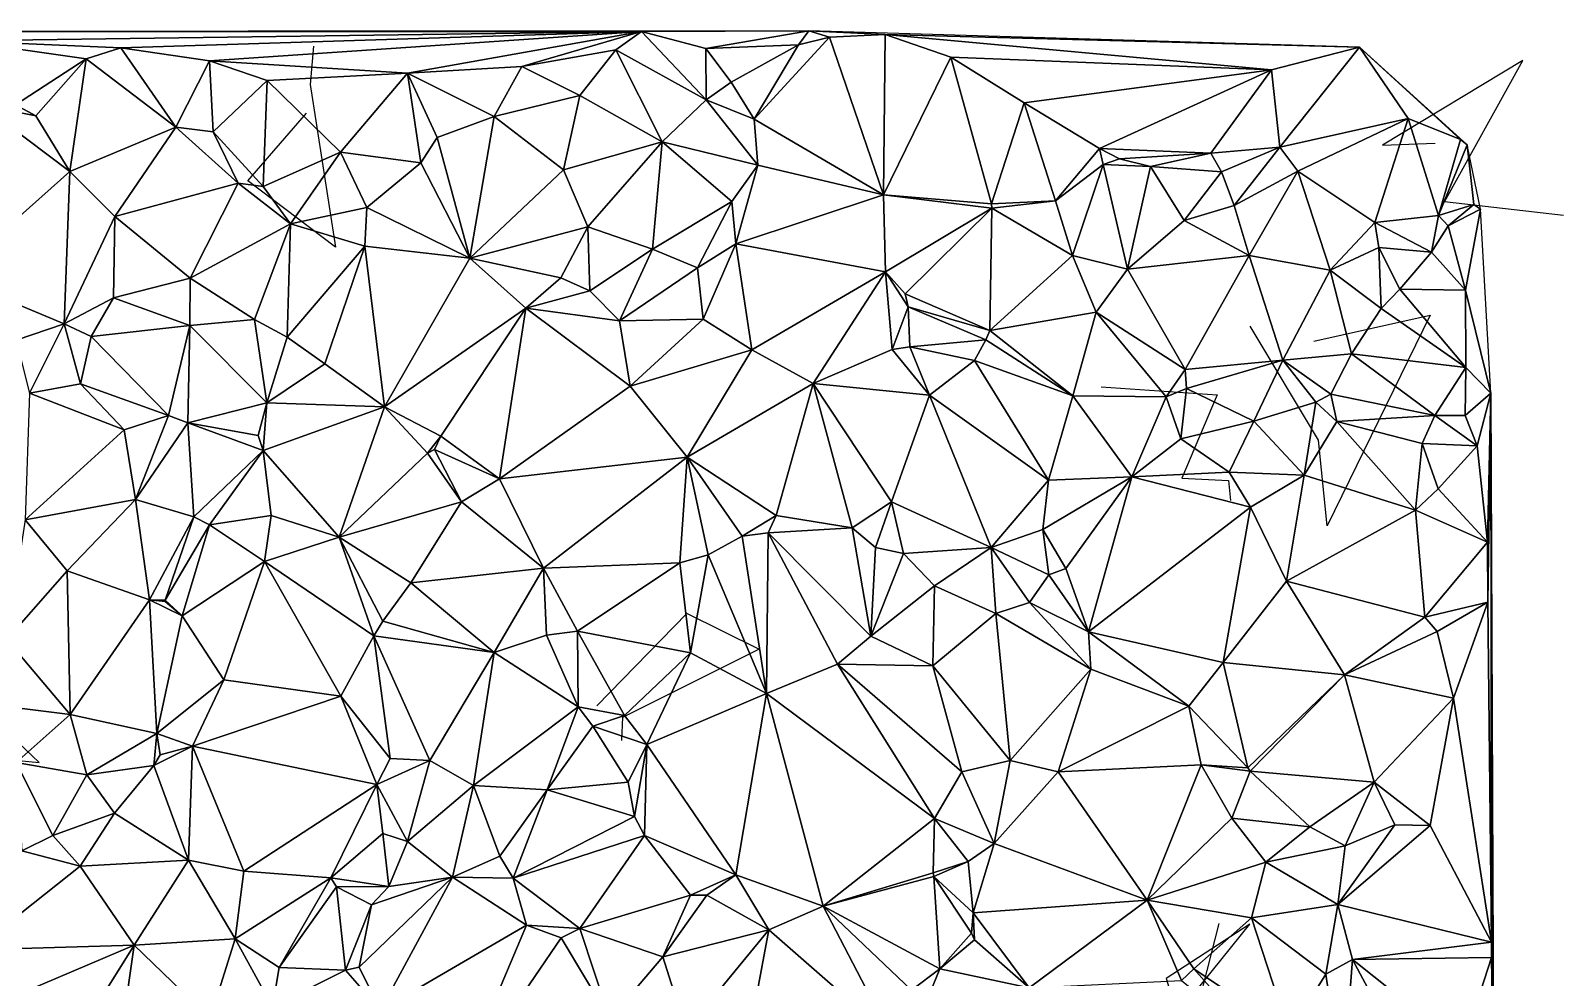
# Model space of a CAD drawing. Header units: metres. Extents: x -15.7 to 15.6, y -15 to 15.
# Drawn here: x 1.34 to 15.6, y 6.18 to 14.99 of the extents above; entities that cross this region are included whole.
import ezdxf

# ---------------------------------------------------------------- set-up
doc = ezdxf.new("R2010")
doc.units = ezdxf.units.M
doc.layers.add('CRACKS', color=1, linetype='Continuous')
doc.layers.add('STREET_MESH', color=7, linetype='Continuous')

msp = doc.modelspace()

# ---------------------------------------------------------------- linework, layer by layer
at = {"layer": 'CRACKS'}
for points in [[(3.967, 14.845, 0.1), (3.938, 14.486, 0.1), (4.174, 12.974, 0.1), (3.358, 13.592, 0.1), (3.903, 14.222, 0.1)], [(15.596, 13.268, 0.1), (14.491, 13.397, 0.1), (15.219, 14.712, 0.1), (13.912, 13.923, 0.1), (14.403, 13.942, 0.1)], [(13.274, 12.099, 0.1), (14.357, 12.342, 0.1), (13.399, 10.382, 0.1), (13.318, 11.179, 0.1), (12.682, 12.24, 0.1)], [(11.295, 11.674, 0.1), (12.374, 11.602, 0.1), (12.047, 10.826, 0.1), (12.481, 10.803, 0.1), (12.499, 10.617, 0.1)], [(6.838, 8.387, 0.1), (6.846, 8.602, 0.1), (8.112, 9.237, 0.1), (7.44, 9.567, 0.1), (6.605, 8.71, 0.1)], [(0.92, 7.777, 0.1), (0.484, 7.968, 0.1), (0.966, 8.226, 0.1), (1.417, 8.182, 0.1), (0.958, 8.617, 0.1)], [(11.535, 5.257, 0.1), (12.68, 6.678, 0.1), (11.9, 6.173, 0.1), (12.099, 5.53, 0.1), (12.394, 6.685, 0.1)]]:
    msp.add_polyline3d(points, dxfattribs=at)
at = {"layer": 'STREET_MESH'}
for points in [[(7.019, 14.979), (8.575, 14.988), (-7.08, 14.976)], [(0.676, 14.893), (7.019, 14.979), (-7.08, 14.976)], [(2.176, 14.828), (7.019, 14.979), (0.676, 14.893)], [(2.999, 14.707), (7.019, 14.979), (2.176, 14.828)], [(4.843, 14.594), (7.019, 14.979), (2.999, 14.707)], [(7.019, 14.979), (4.843, 14.594), (5.907, 14.656)], [(6.782, 14.811), (7.019, 14.979), (5.907, 14.656)], [(7.019, 14.979), (6.782, 14.811), (7.62, 14.344)], [(7.019, 14.979), (7.617, 14.821), (8.575, 14.988)], [(7.617, 14.821), (7.019, 14.979), (7.62, 14.344)], [(8.575, 14.988), (7.617, 14.821), (8.48, 14.856)], [(8.77, 14.927), (8.575, 14.988), (8.48, 14.856)], [(8.575, 14.988), (9.286, 14.953), (13.701, 14.835)], [(8.77, 14.927), (9.286, 14.953), (8.575, 14.988)], [(1.854, 14.725), (2.176, 14.828), (0.676, 14.893)], [(1.197, 14.297), (1.854, 14.725), (0.676, 14.893)], [(7.617, 14.821), (7.853, 14.508), (8.48, 14.856)], [(7.853, 14.508), (8.067, 14.165), (8.48, 14.856)], [(8.067, 14.165), (8.77, 14.927), (8.48, 14.856)], [(8.77, 14.927), (8.067, 14.165), (9.271, 13.462)], [(9.286, 14.953), (8.77, 14.927), (9.271, 13.462)], [(9.286, 14.953), (9.271, 13.462), (9.897, 14.742)], [(12.882, 14.623), (9.286, 14.953), (9.897, 14.742)], [(9.286, 14.953), (12.882, 14.623), (13.701, 14.835)], [(12.882, 14.623), (12.958, 13.903), (13.701, 14.835)], [(13.701, 14.835), (12.958, 13.903), (14.151, 14.171)], [(13.701, 14.835), (14.639, 13.977), (14.702, 13.927)], [(14.639, 13.977), (13.701, 14.835), (14.151, 14.171)], [(1.854, 14.725), (1.197, 14.297), (1.385, 14.197)], [(1.702, 13.678), (1.854, 14.725), (1.385, 14.197)], [(1.854, 14.725), (1.702, 13.678), (2.688, 14.092)], [(1.854, 14.725), (2.688, 14.092), (2.176, 14.828)], [(2.688, 14.092), (2.999, 14.707), (2.176, 14.828)], [(3.033, 14.047), (2.999, 14.707), (2.688, 14.092)], [(2.999, 14.707), (3.033, 14.047), (3.538, 14.524)], [(4.843, 14.594), (2.999, 14.707), (3.538, 14.524)], [(6.446, 14.386), (6.782, 14.811), (5.907, 14.656)], [(6.782, 14.811), (6.446, 14.386), (7.211, 13.955)], [(7.62, 14.344), (6.782, 14.811), (7.211, 13.955)], [(7.617, 14.821), (7.62, 14.344), (7.853, 14.508)], [(9.271, 13.462), (10.277, 13.379), (9.897, 14.742)], [(10.277, 13.379), (10.58, 14.318), (9.897, 14.742)], [(10.58, 14.318), (12.882, 14.623), (9.897, 14.742)], [(4.218, 13.859), (4.843, 14.594), (3.538, 14.524)], [(4.966, 13.759), (4.843, 14.594), (4.218, 13.859)], [(4.843, 14.594), (5.65, 14.189), (5.907, 14.656)], [(5.119, 13.994), (4.843, 14.594), (4.966, 13.759)], [(5.119, 13.994), (5.65, 14.189), (4.843, 14.594)], [(5.65, 14.189), (6.446, 14.386), (5.907, 14.656)], [(12.882, 14.623), (10.58, 14.318), (11.28, 13.892)], [(12.317, 13.848), (12.882, 14.623), (11.28, 13.892)], [(12.882, 14.623), (12.317, 13.848), (12.958, 13.903)], [(3.033, 14.047), (3.501, 13.538), (3.538, 14.524)], [(3.501, 13.538), (4.218, 13.859), (3.538, 14.524)], [(7.62, 14.344), (8.067, 14.165), (7.853, 14.508)], [(0.599, 12.699), (1.702, 13.678), (0.878, 14.295)], [(1.385, 14.197), (1.197, 14.297), (0.878, 14.295)], [(1.702, 13.678), (1.385, 14.197), (0.878, 14.295)], [(5.65, 14.189), (6.293, 13.695), (6.446, 14.386)], [(6.446, 14.386), (6.293, 13.695), (7.211, 13.955)], [(7.62, 14.344), (7.211, 13.955), (8.101, 13.736)], [(8.067, 14.165), (7.62, 14.344), (8.101, 13.736)], [(10.58, 14.318), (10.277, 13.379), (10.871, 13.405)], [(11.28, 13.892), (10.58, 14.318), (10.871, 13.405)], [(5.65, 14.189), (5.119, 13.994), (5.423, 12.871)], [(6.293, 13.695), (5.65, 14.189), (5.423, 12.871)], [(8.067, 14.165), (8.101, 13.736), (9.271, 13.462)], [(12.958, 13.903), (13.125, 13.682), (14.151, 14.171)], [(13.125, 13.682), (13.842, 13.203), (14.151, 14.171)], [(13.842, 13.203), (14.433, 13.27), (14.151, 14.171)], [(14.433, 13.27), (14.639, 13.977), (14.151, 14.171)], [(2.688, 14.092), (1.702, 13.678), (2.12, 13.261)], [(3.266, 13.569), (2.688, 14.092), (2.12, 13.261)], [(3.033, 14.047), (2.688, 14.092), (3.266, 13.569)], [(3.501, 13.538), (3.033, 14.047), (3.266, 13.569)], [(5.119, 13.994), (4.966, 13.759), (5.423, 12.871)], [(14.639, 13.977), (14.433, 13.27), (14.702, 13.927)], [(3.501, 13.538), (3.755, 13.191), (4.218, 13.859)], [(3.755, 13.191), (4.464, 13.344), (4.218, 13.859)], [(4.464, 13.344), (4.966, 13.759), (4.218, 13.859)], [(7.211, 13.955), (6.293, 13.695), (6.519, 13.165)], [(7.122, 12.956), (7.211, 13.955), (6.519, 13.165)], [(7.211, 13.955), (7.122, 12.956), (7.861, 13.4)], [(8.101, 13.736), (7.211, 13.955), (7.861, 13.4)], [(11.314, 13.742), (11.28, 13.892), (10.871, 13.405)], [(11.468, 13.796), (12.317, 13.848), (11.28, 13.892)], [(11.314, 13.742), (11.468, 13.796), (11.28, 13.892)], [(12.317, 13.848), (11.468, 13.796), (11.755, 13.726)], [(12.317, 13.848), (11.755, 13.726), (12.417, 13.676)], [(12.317, 13.848), (12.417, 13.676), (12.958, 13.903)], [(12.417, 13.676), (12.534, 13.363), (12.958, 13.903)], [(12.534, 13.363), (13.125, 13.682), (12.958, 13.903)], [(14.433, 13.27), (14.763, 13.372), (14.702, 13.927)], [(14.763, 13.372), (14.825, 13.329), (14.702, 13.927)], [(4.966, 13.759), (4.464, 13.344), (5.423, 12.871)], [(6.293, 13.695), (5.423, 12.871), (6.519, 13.165)], [(7.896, 13.006), (8.101, 13.736), (7.861, 13.4)], [(8.101, 13.736), (7.896, 13.006), (9.271, 13.462)], [(11.028, 12.897), (11.314, 13.742), (10.871, 13.405)], [(11.028, 12.897), (11.541, 12.77), (11.314, 13.742)], [(11.755, 13.726), (11.468, 13.796), (11.314, 13.742)], [(11.541, 12.77), (11.755, 13.726), (11.314, 13.742)], [(11.755, 13.726), (11.541, 12.77), (12.069, 13.223)], [(12.417, 13.676), (11.755, 13.726), (12.069, 13.223)], [(1.647, 12.26), (1.702, 13.678), (0.599, 12.699)], [(1.702, 13.678), (1.647, 12.26), (2.12, 13.261)], [(2.822, 12.687), (3.266, 13.569), (2.12, 13.261)], [(2.822, 12.687), (3.755, 13.191), (3.266, 13.569)], [(3.755, 13.191), (3.501, 13.538), (3.266, 13.569)], [(12.534, 13.363), (12.417, 13.676), (12.069, 13.223)], [(13.125, 13.682), (12.534, 13.363), (12.673, 12.898)], [(13.427, 12.76), (13.125, 13.682), (12.673, 12.898)], [(13.125, 13.682), (13.427, 12.76), (13.842, 13.203)], [(9.271, 13.462), (7.896, 13.006), (9.29, 12.744)], [(10.28, 13.336), (9.271, 13.462), (9.29, 12.744)], [(10.28, 13.336), (10.277, 13.379), (9.271, 13.462)], [(10.277, 13.379), (10.28, 13.336), (10.871, 13.405)], [(10.28, 13.336), (11.028, 12.897), (10.871, 13.405)], [(4.464, 13.344), (3.755, 13.191), (4.447, 12.984)], [(4.464, 13.344), (4.447, 12.984), (5.423, 12.871)], [(7.122, 12.956), (7.54, 12.782), (7.861, 13.4)], [(7.54, 12.782), (7.896, 13.006), (7.861, 13.4)], [(9.473, 12.541), (10.28, 13.336), (9.29, 12.744)], [(9.473, 12.541), (10.259, 12.198), (10.28, 13.336)], [(10.259, 12.198), (11.028, 12.897), (10.28, 13.336)], [(12.673, 12.898), (12.534, 13.363), (12.069, 13.223)], [(13.842, 13.203), (14.369, 12.928), (14.433, 13.27)], [(14.369, 12.928), (14.523, 13.172), (14.433, 13.27)], [(14.523, 13.172), (14.763, 13.372), (14.433, 13.27)], [(14.763, 13.372), (14.523, 13.172), (14.825, 13.329)], [(14.523, 13.172), (14.686, 12.574), (14.825, 13.329)], [(14.825, 13.329), (14.686, 12.574), (14.922, 11.616)], [(1.647, 12.26), (2.108, 12.504), (2.12, 13.261)], [(2.108, 12.504), (2.822, 12.687), (2.12, 13.261)], [(3.755, 13.191), (2.822, 12.687), (3.418, 12.303)], [(3.722, 12.137), (3.755, 13.191), (3.418, 12.303)], [(3.755, 13.191), (3.722, 12.137), (4.447, 12.984)], [(5.423, 12.871), (6.268, 12.69), (6.519, 13.165)], [(6.268, 12.69), (6.538, 12.569), (6.519, 13.165)], [(6.538, 12.569), (7.122, 12.956), (6.519, 13.165)], [(11.541, 12.77), (12.673, 12.898), (12.069, 13.223)], [(13.427, 12.76), (13.879, 12.97), (13.842, 13.203)], [(13.842, 13.203), (13.879, 12.97), (14.369, 12.928)], [(14.523, 13.172), (14.369, 12.928), (14.686, 12.574)], [(4.447, 12.984), (3.722, 12.137), (4.073, 11.888)], [(4.628, 11.488), (4.447, 12.984), (4.073, 11.888)], [(4.447, 12.984), (4.628, 11.488), (5.423, 12.871)], [(7.54, 12.782), (7.594, 12.304), (7.896, 13.006)], [(7.594, 12.304), (8.045, 12.019), (7.896, 13.006)], [(7.896, 13.006), (8.045, 12.019), (9.29, 12.744)], [(4.628, 11.488), (5.942, 12.407), (5.423, 12.871)], [(5.942, 12.407), (6.268, 12.69), (5.423, 12.871)], [(7.122, 12.956), (6.538, 12.569), (6.815, 12.29)], [(7.54, 12.782), (7.122, 12.956), (6.815, 12.29)], [(11.028, 12.897), (10.259, 12.198), (11.249, 12.369)], [(11.541, 12.77), (11.028, 12.897), (11.249, 12.369)], [(11.541, 12.77), (12.076, 11.836), (12.673, 12.898)], [(12.673, 12.898), (12.076, 11.836), (12.986, 11.922)], [(13.427, 12.76), (12.673, 12.898), (12.986, 11.922)], [(13.879, 12.97), (13.427, 12.76), (13.9, 12.403)], [(13.879, 12.97), (13.9, 12.403), (14.075, 12.585)], [(14.369, 12.928), (13.879, 12.97), (14.075, 12.585)], [(14.686, 12.574), (14.369, 12.928), (14.075, 12.585)], [(1.203, 12.11), (1.647, 12.26), (0.599, 12.699)], [(7.594, 12.304), (7.54, 12.782), (6.815, 12.29)], [(8.045, 12.019), (8.618, 11.708), (9.29, 12.744)], [(8.618, 11.708), (9.353, 12.024), (9.29, 12.744)], [(9.502, 12.419), (9.473, 12.541), (9.29, 12.744)], [(9.353, 12.024), (9.502, 12.419), (9.29, 12.744)], [(12.076, 11.836), (11.541, 12.77), (11.249, 12.369)], [(13.625, 11.982), (13.427, 12.76), (12.986, 11.922)], [(13.427, 12.76), (13.625, 11.982), (13.9, 12.403)], [(2.816, 12.246), (2.822, 12.687), (2.108, 12.504)], [(2.822, 12.687), (2.816, 12.246), (3.418, 12.303)], [(6.538, 12.569), (6.268, 12.69), (5.942, 12.407)], [(6.815, 12.29), (6.538, 12.569), (5.942, 12.407)], [(13.9, 12.403), (14.688, 11.856), (14.075, 12.585)], [(14.688, 11.856), (14.686, 12.574), (14.075, 12.585)], [(14.686, 12.574), (14.688, 11.856), (14.922, 11.616)], [(1.898, 12.144), (2.108, 12.504), (1.647, 12.26)], [(1.898, 12.144), (2.816, 12.246), (2.108, 12.504)], [(5.942, 12.407), (4.628, 11.488), (5.153, 11.218)], [(5.942, 12.407), (5.153, 11.218), (5.698, 10.82)], [(6.913, 11.681), (5.942, 12.407), (5.698, 10.82)], [(6.815, 12.29), (5.942, 12.407), (6.913, 11.681)], [(9.502, 12.419), (9.353, 12.024), (9.515, 12.047)], [(9.502, 12.419), (10.259, 12.198), (9.473, 12.541)], [(10.259, 12.198), (9.502, 12.419), (10.223, 12.112)], [(9.502, 12.419), (9.515, 12.047), (10.223, 12.112)], [(3.418, 12.303), (2.816, 12.246), (3.535, 11.526)], [(3.722, 12.137), (3.418, 12.303), (3.535, 11.526)], [(7.594, 12.304), (6.815, 12.29), (6.913, 11.681)], [(8.045, 12.019), (7.594, 12.304), (6.913, 11.681)], [(10.259, 12.198), (11.032, 11.592), (11.249, 12.369)], [(11.032, 11.592), (11.901, 11.582), (11.249, 12.369)], [(11.901, 11.582), (12.076, 11.836), (11.249, 12.369)], [(13.625, 11.982), (14.688, 11.856), (13.9, 12.403)], [(1.203, 12.11), (1.325, 11.618), (1.647, 12.26)], [(1.647, 12.26), (1.325, 11.618), (1.8, 11.704)], [(1.898, 12.144), (1.647, 12.26), (1.8, 11.704)], [(2.618, 11.409), (1.898, 12.144), (1.8, 11.704)], [(2.618, 11.409), (2.816, 12.246), (1.898, 12.144)], [(2.618, 11.409), (2.8, 11.341), (2.816, 12.246)], [(2.816, 12.246), (2.8, 11.341), (3.535, 11.526)], [(3.722, 12.137), (3.535, 11.526), (4.073, 11.888)], [(10.259, 12.198), (10.223, 12.112), (11.032, 11.592)], [(8.045, 12.019), (6.913, 11.681), (7.445, 11.02)], [(8.618, 11.708), (8.045, 12.019), (7.445, 11.02)], [(9.698, 11.598), (9.353, 12.024), (8.618, 11.708)], [(9.353, 12.024), (9.698, 11.598), (9.515, 12.047)], [(9.515, 12.047), (10.117, 11.921), (10.223, 12.112)], [(9.698, 11.598), (10.117, 11.921), (9.515, 12.047)], [(10.223, 12.112), (10.117, 11.921), (11.032, 11.592)], [(13.434, 11.608), (13.625, 11.982), (12.986, 11.922)], [(13.625, 11.982), (13.434, 11.608), (14.401, 11.408)], [(14.688, 11.856), (13.625, 11.982), (14.401, 11.408)], [(3.535, 11.526), (4.628, 11.488), (4.073, 11.888)], [(10.117, 11.921), (9.698, 11.598), (10.807, 10.806)], [(10.117, 11.921), (10.807, 10.806), (11.032, 11.592)], [(12.076, 11.836), (11.901, 11.582), (12.091, 11.661)], [(12.076, 11.836), (12.091, 11.661), (12.986, 11.922)], [(12.091, 11.661), (12.716, 11.356), (12.986, 11.922)], [(12.716, 11.356), (13.293, 11.533), (12.986, 11.922)], [(13.293, 11.533), (13.434, 11.608), (12.986, 11.922)], [(14.682, 11.408), (14.688, 11.856), (14.401, 11.408)], [(14.688, 11.856), (14.682, 11.408), (14.922, 11.616)], [(1.325, 11.618), (2.208, 11.277), (1.8, 11.704)], [(2.208, 11.277), (2.618, 11.409), (1.8, 11.704)], [(8.273, 10.48), (8.618, 11.708), (7.445, 11.02)], [(8.273, 10.48), (8.979, 10.364), (8.618, 11.708)], [(8.979, 10.364), (9.344, 10.607), (8.618, 11.708)], [(9.344, 10.607), (9.698, 11.598), (8.618, 11.708)], [(2.208, 11.277), (1.325, 11.618), (1.286, 10.437)], [(7.445, 11.02), (6.913, 11.681), (5.698, 10.82)], [(9.698, 11.598), (9.344, 10.607), (10.274, 10.182)], [(10.807, 10.806), (9.698, 11.598), (10.274, 10.182)], [(11.032, 11.592), (10.807, 10.806), (11.582, 10.84)], [(11.901, 11.582), (11.032, 11.592), (11.582, 10.84)], [(12.037, 11.191), (11.901, 11.582), (11.582, 10.84)], [(11.901, 11.582), (12.037, 11.191), (12.091, 11.661)], [(12.037, 11.191), (12.716, 11.356), (12.091, 11.661)], [(13.293, 11.533), (13.488, 11.353), (13.434, 11.608)], [(13.434, 11.608), (13.488, 11.353), (14.401, 11.408)], [(14.682, 11.408), (14.794, 11.127), (14.922, 11.616)], [(14.794, 11.127), (14.889, 10.231), (14.922, 11.616)], [(14.889, 10.231), (14.893, 9.673), (14.922, 11.616)], [(14.893, 9.673), (14.928, 6.51), (14.922, 11.616)], [(14.922, 11.616), (14.949, 4.896), (14.991, -4.458)], [(14.928, 6.51), (14.949, 4.896), (14.922, 11.616)], [(2.618, 11.409), (2.208, 11.277), (2.313, 10.629)], [(2.8, 11.341), (2.618, 11.409), (2.313, 10.629)], [(2.8, 11.341), (3.452, 11.224), (3.535, 11.526)], [(3.452, 11.224), (3.499, 11.083), (3.535, 11.526)], [(3.499, 11.083), (4.628, 11.488), (3.535, 11.526)], [(4.628, 11.488), (3.499, 11.083), (4.206, 10.276)], [(5.027, 11.06), (4.628, 11.488), (4.206, 10.276)], [(4.628, 11.488), (5.027, 11.06), (5.153, 11.218)], [(13.293, 11.533), (12.716, 11.356), (13.184, 10.854)], [(13.488, 11.353), (13.293, 11.533), (13.184, 10.854)], [(14.794, 11.127), (14.682, 11.408), (14.401, 11.408)], [(2.208, 11.277), (1.286, 10.437), (2.313, 10.629)], [(2.8, 11.341), (2.313, 10.629), (2.856, 10.465)], [(3.499, 11.083), (2.8, 11.341), (2.856, 10.465)], [(3.452, 11.224), (2.8, 11.341), (3.499, 11.083)], [(12.486, 10.881), (12.716, 11.356), (12.037, 11.191)], [(12.716, 11.356), (12.486, 10.881), (13.184, 10.854)], [(13.488, 11.353), (13.184, 10.854), (14.219, 10.53)], [(13.488, 11.353), (14.282, 11.15), (14.401, 11.408)], [(14.282, 11.15), (13.488, 11.353), (14.219, 10.53)], [(14.282, 11.15), (14.794, 11.127), (14.401, 11.408)], [(5.027, 11.06), (5.094, 11.092), (5.153, 11.218)], [(5.153, 11.218), (5.094, 11.092), (5.698, 10.82)], [(12.486, 10.881), (12.037, 11.191), (11.582, 10.84)], [(14.43, 10.726), (14.282, 11.15), (14.219, 10.53)], [(14.282, 11.15), (14.43, 10.726), (14.794, 11.127)], [(14.43, 10.726), (14.889, 10.231), (14.794, 11.127)], [(3.001, 10.392), (3.499, 11.083), (2.856, 10.465)], [(3.001, 10.392), (3.574, 10.48), (3.499, 11.083)], [(3.499, 11.083), (3.574, 10.48), (4.206, 10.276)], [(5.344, 10.607), (5.027, 11.06), (4.206, 10.276)], [(5.344, 10.607), (5.094, 11.092), (5.027, 11.06)], [(5.094, 11.092), (5.344, 10.607), (5.698, 10.82)], [(6.107, 9.989), (7.445, 11.02), (5.698, 10.82)], [(6.107, 9.989), (7.376, 10.04), (7.445, 11.02)], [(7.376, 10.04), (7.64, 10.114), (7.445, 11.02)], [(7.64, 10.114), (7.955, 10.287), (7.445, 11.02)], [(7.955, 10.287), (8.273, 10.48), (7.445, 11.02)], [(10.752, 10.35), (10.967, 9.986), (11.582, 10.84)], [(10.807, 10.806), (10.752, 10.35), (11.582, 10.84)], [(10.967, 9.986), (11.178, 9.396), (11.582, 10.84)], [(11.178, 9.396), (12.686, 10.557), (11.582, 10.84)], [(12.686, 10.557), (12.486, 10.881), (11.582, 10.84)], [(12.486, 10.881), (12.686, 10.557), (13.184, 10.854)], [(13.184, 10.854), (12.686, 10.557), (13.019, 9.867)], [(13.184, 10.854), (13.019, 9.867), (14.219, 10.53)], [(5.344, 10.607), (6.107, 9.989), (5.698, 10.82)], [(10.807, 10.806), (10.274, 10.182), (10.752, 10.35)], [(14.889, 10.231), (14.43, 10.726), (14.219, 10.53)], [(2.313, 10.629), (1.286, 10.437), (1.677, 9.964)], [(2.441, 9.695), (2.313, 10.629), (1.677, 9.964)], [(2.313, 10.629), (2.441, 9.695), (2.856, 10.465)], [(4.874, 9.854), (5.344, 10.607), (4.206, 10.276)], [(6.107, 9.989), (5.344, 10.607), (4.874, 9.854)], [(9.195, 10.18), (9.344, 10.607), (8.979, 10.364)], [(9.344, 10.607), (9.195, 10.18), (9.456, 10.124)], [(10.274, 10.182), (9.344, 10.607), (9.456, 10.124)], [(12.431, 9.113), (12.686, 10.557), (11.178, 9.396)], [(12.686, 10.557), (12.431, 9.113), (13.019, 9.867)], [(1.286, 10.437), (1.115, 9.327), (1.677, 9.964)], [(2.441, 9.695), (2.588, 9.692), (2.856, 10.465)], [(2.588, 9.692), (3.001, 10.392), (2.856, 10.465)], [(3.574, 10.48), (3.001, 10.392), (3.512, 10.051)], [(3.574, 10.48), (3.512, 10.051), (4.206, 10.276)], [(7.955, 10.287), (8.199, 10.317), (8.273, 10.48)], [(8.199, 10.317), (8.979, 10.364), (8.273, 10.48)], [(13.019, 9.867), (14.307, 9.532), (14.219, 10.53)], [(14.307, 9.532), (14.889, 10.231), (14.219, 10.53)], [(3.001, 10.392), (2.588, 9.692), (2.746, 9.546)], [(3.001, 10.392), (2.746, 9.546), (3.512, 10.051)], [(3.512, 10.051), (4.53, 9.36), (4.206, 10.276)], [(4.614, 9.495), (4.874, 9.854), (4.206, 10.276)], [(4.53, 9.36), (4.614, 9.495), (4.206, 10.276)], [(8.181, 8.822), (7.955, 10.287), (7.64, 10.114)], [(8.199, 10.317), (7.955, 10.287), (8.181, 8.822)], [(8.844, 9.095), (8.199, 10.317), (8.181, 8.822)], [(8.979, 10.364), (8.199, 10.317), (9.153, 9.356)], [(8.199, 10.317), (8.844, 9.095), (9.153, 9.356)], [(9.195, 10.18), (8.979, 10.364), (9.153, 9.356)], [(10.274, 10.182), (10.809, 9.926), (10.752, 10.35)], [(10.809, 9.926), (10.967, 9.986), (10.752, 10.35)], [(9.195, 10.18), (9.153, 9.356), (9.456, 10.124)], [(9.153, 9.356), (9.744, 9.825), (9.456, 10.124)], [(9.744, 9.825), (10.274, 10.182), (9.456, 10.124)], [(9.744, 9.825), (10.316, 9.566), (10.274, 10.182)], [(10.316, 9.566), (10.628, 9.671), (10.274, 10.182)], [(10.628, 9.671), (10.809, 9.926), (10.274, 10.182)], [(14.893, 9.673), (14.889, 10.231), (14.307, 9.532)], [(2.746, 9.546), (3.135, 8.951), (3.512, 10.051)], [(3.512, 10.051), (3.135, 8.951), (4.222, 8.798)], [(4.53, 9.36), (3.512, 10.051), (4.222, 8.798)], [(5.649, 9.205), (6.107, 9.989), (4.874, 9.854)], [(6.107, 9.989), (5.649, 9.205), (6.137, 9.365)], [(6.107, 9.989), (6.423, 9.404), (7.376, 10.04)], [(6.423, 9.404), (6.107, 9.989), (6.137, 9.365)], [(7.376, 10.04), (6.423, 9.404), (7.474, 9.203)], [(7.64, 10.114), (7.376, 10.04), (7.474, 9.203)], [(8.181, 8.822), (7.64, 10.114), (7.474, 9.203)], [(10.967, 9.986), (10.809, 9.926), (11.178, 9.396)], [(1.115, 9.327), (1.704, 8.628), (1.677, 9.964)], [(1.704, 8.628), (2.441, 9.695), (1.677, 9.964)], [(4.614, 9.495), (5.649, 9.205), (4.874, 9.854)], [(10.809, 9.926), (10.628, 9.671), (11.178, 9.396)], [(13.019, 9.867), (12.431, 9.113), (13.56, 8.996)], [(14.307, 9.532), (13.019, 9.867), (13.56, 8.996)], [(9.73, 9.081), (9.744, 9.825), (9.153, 9.356)], [(9.744, 9.825), (9.73, 9.081), (10.316, 9.566)], [(2.509, 8.45), (2.441, 9.695), (1.704, 8.628)], [(2.746, 9.546), (2.441, 9.695), (2.509, 8.45)], [(2.588, 9.678), (2.441, 9.695), (2.746, 9.546)], [(2.588, 9.678), (2.588, 9.692), (2.441, 9.695)], [(2.588, 9.692), (2.588, 9.678), (2.746, 9.546)], [(9.73, 9.081), (10.448, 8.199), (10.316, 9.566)], [(11.2, 9.049), (10.628, 9.671), (10.316, 9.566)], [(10.448, 8.199), (11.2, 9.049), (10.316, 9.566)], [(10.628, 9.671), (11.2, 9.049), (11.178, 9.396)], [(14.422, 9.4), (14.893, 9.673), (14.307, 9.532)], [(14.893, 9.673), (14.422, 9.4), (14.574, 8.78)], [(14.928, 6.51), (14.893, 9.673), (14.574, 8.78)], [(2.746, 9.546), (2.509, 8.45), (3.135, 8.951)], [(5.649, 9.205), (4.614, 9.495), (4.53, 9.36)], [(14.422, 9.4), (14.307, 9.532), (13.56, 8.996)], [(1.115, 9.327), (0.61, 8.764), (1.704, 8.628)], [(4.681, 8.218), (4.53, 9.36), (4.222, 8.798)], [(5.049, 8.2), (5.649, 9.205), (4.53, 9.36)], [(4.681, 8.218), (5.049, 8.2), (4.53, 9.36)], [(5.649, 9.205), (6.429, 8.7), (6.137, 9.365)], [(6.429, 8.7), (6.423, 9.404), (6.137, 9.365)], [(6.423, 9.404), (6.861, 8.62), (7.474, 9.203)], [(6.423, 9.404), (6.429, 8.7), (6.861, 8.62)], [(8.844, 9.095), (9.73, 9.081), (9.153, 9.356)], [(12.112, 8.707), (12.431, 9.113), (11.178, 9.396)], [(11.2, 9.049), (12.112, 8.707), (11.178, 9.396)], [(14.422, 9.4), (13.56, 8.996), (14.574, 8.78)], [(5.049, 8.2), (5.458, 7.968), (5.649, 9.205)], [(5.458, 7.968), (6.429, 8.7), (5.649, 9.205)], [(6.861, 8.62), (7.07, 8.348), (7.474, 9.203)], [(7.07, 8.348), (8.181, 8.822), (7.474, 9.203)], [(9.746, 7.662), (8.844, 9.095), (8.181, 8.822)], [(8.844, 9.095), (9.746, 7.662), (10.001, 8.095)], [(9.73, 9.081), (8.844, 9.095), (10.001, 8.095)], [(10.448, 8.199), (9.73, 9.081), (10.001, 8.095)], [(11.2, 9.049), (10.448, 8.199), (10.895, 8.095)], [(12.112, 8.707), (11.2, 9.049), (10.895, 8.095)], [(12.112, 8.707), (12.662, 8.133), (12.431, 9.113)], [(12.431, 9.113), (12.662, 8.133), (13.56, 8.996)], [(12.662, 8.133), (12.682, 8.1), (13.56, 8.996)], [(12.682, 8.1), (13.836, 7.999), (13.56, 8.996)], [(13.56, 8.996), (13.836, 7.999), (14.574, 8.78)], [(2.509, 8.45), (2.842, 8.333), (3.135, 8.951)], [(3.135, 8.951), (2.842, 8.333), (4.222, 8.798)], [(0.61, 8.764), (1.201, 8.183), (1.704, 8.628)], [(2.842, 8.333), (4.558, 7.978), (4.222, 8.798)], [(4.558, 7.978), (4.681, 8.218), (4.222, 8.798)], [(5.458, 7.968), (6.141, 7.928), (6.429, 8.7)], [(6.141, 7.928), (6.568, 8.519), (6.429, 8.7)], [(6.429, 8.7), (6.568, 8.519), (6.861, 8.62)], [(7.07, 8.348), (7.898, 7.137), (8.181, 8.822)], [(7.898, 7.137), (8.709, 6.847), (8.181, 8.822)], [(8.709, 6.847), (9.746, 7.662), (8.181, 8.822)], [(12.112, 8.707), (10.895, 8.095), (12.226, 8.16)], [(12.662, 8.133), (12.112, 8.707), (12.226, 8.16)], [(13.836, 7.999), (14.356, 7.595), (14.574, 8.78)], [(14.356, 7.595), (14.928, 6.51), (14.574, 8.78)], [(1.201, 8.183), (1.858, 8.066), (1.704, 8.628)], [(1.858, 8.066), (2.509, 8.45), (1.704, 8.628)], [(6.568, 8.519), (7.07, 8.348), (6.861, 8.62)], [(2.509, 8.45), (1.858, 8.066), (2.483, 8.154)], [(2.509, 8.45), (2.483, 8.154), (2.54, 8.254)], [(2.842, 8.333), (2.509, 8.45), (2.54, 8.254)], [(6.141, 7.928), (6.897, 8), (6.568, 8.519)], [(6.568, 8.519), (6.897, 8), (7.07, 8.348)], [(2.842, 8.333), (2.483, 8.154), (2.805, 7.274)], [(2.483, 8.154), (2.842, 8.333), (2.54, 8.254)], [(3.321, 7.172), (2.842, 8.333), (2.805, 7.274)], [(4.558, 7.978), (2.842, 8.333), (3.321, 7.172)], [(7.07, 8.348), (6.897, 8), (6.954, 7.678)], [(7.046, 7.504), (7.07, 8.348), (6.954, 7.678)], [(7.898, 7.137), (7.07, 8.348), (7.046, 7.504)], [(1.201, 8.183), (1.544, 7.504), (1.858, 8.066)], [(1.253, 7.361), (1.544, 7.504), (1.201, 8.183)], [(1.858, 8.066), (2.118, 7.709), (2.483, 8.154)], [(2.483, 8.154), (2.118, 7.709), (2.805, 7.274)], [(5.049, 8.2), (4.681, 8.218), (4.558, 7.978)], [(4.844, 7.448), (5.049, 8.2), (4.558, 7.978)], [(5.458, 7.968), (5.049, 8.2), (4.844, 7.448)], [(10.302, 7.428), (10.448, 8.199), (10.001, 8.095)], [(10.895, 8.095), (10.448, 8.199), (10.302, 7.428)], [(10.895, 8.095), (11.725, 6.902), (12.226, 8.16)], [(11.725, 6.902), (12.512, 7.664), (12.226, 8.16)], [(12.512, 7.664), (12.682, 8.1), (12.226, 8.16)], [(12.682, 8.1), (12.662, 8.133), (12.226, 8.16)], [(1.544, 7.504), (2.118, 7.709), (1.858, 8.066)], [(6.897, 8), (6.141, 7.928), (6.954, 7.678)], [(9.746, 7.662), (10.302, 7.428), (10.001, 8.095)], [(10.895, 8.095), (10.302, 7.428), (11.725, 6.902)], [(12.512, 7.664), (13.236, 7.583), (12.682, 8.1)], [(12.682, 8.1), (13.236, 7.583), (13.836, 7.999)], [(13.836, 7.999), (13.236, 7.583), (13.565, 7.406)], [(14.029, 7.603), (13.836, 7.999), (13.565, 7.406)], [(14.029, 7.603), (14.356, 7.595), (13.836, 7.999)], [(4.558, 7.978), (3.321, 7.172), (4.13, 7.11)], [(4.614, 7.521), (4.558, 7.978), (4.13, 7.11)], [(4.614, 7.521), (4.844, 7.448), (4.558, 7.978)], [(5.458, 7.968), (4.844, 7.448), (5.262, 7.116)], [(5.458, 7.968), (5.262, 7.116), (5.7, 7.311)], [(6.141, 7.928), (5.458, 7.968), (5.7, 7.311)], [(5.825, 7.107), (6.141, 7.928), (5.7, 7.311)], [(6.141, 7.928), (5.825, 7.107), (6.954, 7.678)], [(2.118, 7.709), (1.544, 7.504), (1.796, 7.217)], [(2.118, 7.709), (1.796, 7.217), (2.805, 7.274)], [(5.825, 7.107), (7.046, 7.504), (6.954, 7.678)], [(8.709, 6.847), (9.732, 7.157), (9.746, 7.662)], [(9.732, 7.157), (10.06, 7.26), (9.746, 7.662)], [(10.06, 7.26), (10.302, 7.428), (9.746, 7.662)], [(12.829, 7.254), (12.512, 7.664), (11.725, 6.902)], [(13.236, 7.583), (12.512, 7.664), (12.829, 7.254)], [(13.236, 7.583), (12.829, 7.254), (13.565, 7.406)], [(14.029, 7.603), (13.499, 6.86), (14.356, 7.595)], [(13.499, 6.86), (14.029, 7.603), (13.565, 7.406)], [(14.356, 7.595), (13.499, 6.86), (14.928, 6.51)], [(1.544, 7.504), (1.253, 7.361), (1.796, 7.217)], [(4.669, 7.028), (4.614, 7.521), (4.13, 7.11)], [(4.614, 7.521), (4.669, 7.028), (4.844, 7.448)], [(4.844, 7.448), (4.669, 7.028), (5.262, 7.116)], [(5.825, 7.107), (6.447, 6.637), (7.046, 7.504)], [(6.447, 6.637), (7.475, 6.947), (7.046, 7.504)], [(7.475, 6.947), (7.898, 7.137), (7.046, 7.504)], [(10.06, 7.26), (10.106, 6.783), (10.302, 7.428)], [(10.302, 7.428), (10.106, 6.783), (11.725, 6.902)], [(1.253, 7.361), (0.814, 6.439), (1.796, 7.217)], [(1.796, 7.217), (2.299, 6.484), (2.805, 7.274)], [(2.299, 6.484), (3.238, 6.541), (2.805, 7.274)], [(3.238, 6.541), (3.321, 7.172), (2.805, 7.274)], [(5.262, 7.116), (5.825, 7.107), (5.7, 7.311)], [(12.829, 7.254), (13.499, 6.86), (13.565, 7.406)], [(1.796, 7.217), (0.814, 6.439), (2.299, 6.484)], [(3.321, 7.172), (3.238, 6.541), (4.13, 7.11)], [(7.475, 6.947), (7.628, 6.948), (7.898, 7.137)], [(7.898, 7.137), (7.628, 6.948), (8.203, 6.626)], [(8.709, 6.847), (7.898, 7.137), (8.203, 6.626)], [(9.732, 7.157), (8.709, 6.847), (9.739, 7.122)], [(10.06, 7.26), (9.732, 7.157), (9.739, 7.122)], [(10.106, 6.783), (10.06, 7.26), (9.739, 7.122)], [(12.695, 6.738), (12.829, 7.254), (11.725, 6.902)], [(12.695, 6.738), (13.499, 6.86), (12.829, 7.254)], [(3.238, 6.541), (3.648, 6.274), (4.13, 7.11)], [(3.648, 6.274), (4.182, 7.025), (4.13, 7.11)], [(4.267, 6.251), (4.182, 7.025), (3.648, 6.274)], [(4.182, 7.025), (4.669, 7.028), (4.13, 7.11)], [(4.669, 7.028), (4.182, 7.025), (4.508, 6.857)], [(4.182, 7.025), (4.267, 6.251), (4.508, 6.857)], [(5.262, 7.116), (4.393, 6.278), (4.591, 5.878)], [(4.508, 6.857), (4.393, 6.278), (5.262, 7.116)], [(4.669, 7.028), (4.508, 6.857), (5.262, 7.116)], [(5.951, 6.669), (5.262, 7.116), (4.591, 5.878)], [(5.951, 6.669), (5.825, 7.107), (5.262, 7.116)], [(5.825, 7.107), (5.951, 6.669), (6.447, 6.637)], [(8.709, 6.847), (9.794, 6.262), (9.739, 7.122)], [(9.794, 6.262), (10.091, 6.593), (9.739, 7.122)], [(10.091, 6.593), (10.106, 6.783), (9.739, 7.122)], [(4.267, 6.251), (4.393, 6.278), (4.508, 6.857)], [(7.219, 6.373), (7.475, 6.947), (6.447, 6.637)], [(7.628, 6.948), (7.219, 6.373), (8.203, 6.626)], [(7.628, 6.948), (7.475, 6.947), (7.219, 6.373)], [(9.343, 5.631), (8.709, 6.847), (8.203, 6.626)], [(9.531, 6.063), (8.709, 6.847), (9.343, 5.631)], [(9.794, 6.262), (8.709, 6.847), (9.531, 6.063)], [(11.725, 6.902), (10.106, 6.783), (10.626, 6.086)], [(12.043, 6.155), (11.725, 6.902), (10.626, 6.086)], [(12.159, 6.263), (12.695, 6.738), (11.725, 6.902)], [(12.043, 6.155), (12.159, 6.263), (11.725, 6.902)], [(13.387, 6.212), (13.499, 6.86), (12.695, 6.738)], [(13.499, 6.86), (13.387, 6.212), (13.633, 6.348)], [(13.499, 6.86), (13.633, 6.348), (14.928, 6.51)], [(10.106, 6.783), (10.091, 6.593), (10.117, 6.531)], [(10.106, 6.783), (10.117, 6.531), (10.626, 6.086)], [(12.695, 6.738), (12.159, 6.263), (13.044, 5.663)], [(13.387, 6.212), (12.695, 6.738), (13.044, 5.663)], [(5.292, 5.112), (5.951, 6.669), (4.591, 5.878)], [(5.292, 5.112), (6.273, 6.55), (5.951, 6.669)], [(5.951, 6.669), (6.273, 6.55), (6.447, 6.637)], [(6.273, 6.55), (6.726, 5.795), (6.447, 6.637)], [(6.726, 5.795), (7.219, 6.373), (6.447, 6.637)], [(7.219, 6.373), (7.434, 5.688), (8.203, 6.626)], [(7.434, 5.688), (7.895, 4.966), (8.203, 6.626)], [(7.895, 4.966), (9.343, 5.631), (8.203, 6.626)], [(10.091, 6.593), (9.794, 6.262), (10.117, 6.531)], [(0.814, 6.439), (1.005, 5.934), (2.299, 6.484)], [(1.005, 5.934), (1.754, 5.61), (2.299, 6.484)], [(1.754, 5.61), (2.174, 5.613), (2.299, 6.484)], [(2.299, 6.484), (2.174, 5.613), (3.008, 5.801)], [(3.238, 6.541), (2.299, 6.484), (3.008, 5.801)], [(3.585, 5.908), (3.238, 6.541), (3.008, 5.801)], [(3.238, 6.541), (3.585, 5.908), (3.648, 6.274)], [(6.273, 6.55), (5.292, 5.112), (6.726, 5.795)], [(10.117, 6.531), (9.794, 6.262), (10.626, 6.086)], [(13.633, 6.348), (14.929, 6.367), (14.928, 6.51)], [(14.928, 6.51), (14.929, 6.367), (14.949, 4.896)], [(4.393, 6.278), (4.267, 6.251), (4.591, 5.878)], [(7.434, 5.688), (7.219, 6.373), (6.726, 5.795)], [(13.387, 6.212), (13.54, 5.148), (13.633, 6.348)], [(13.54, 5.148), (14.255, 5.19), (13.633, 6.348)], [(14.929, 6.367), (13.633, 6.348), (14.657, 5.535)], [(13.633, 6.348), (14.255, 5.19), (14.657, 5.535)], [(14.929, 6.367), (14.657, 5.535), (14.949, 4.896)], [(3.585, 5.908), (4.267, 6.251), (3.648, 6.274)], [(4.267, 6.251), (3.585, 5.908), (4.591, 5.878)], [(9.636, 5.874), (9.794, 6.262), (9.531, 6.063)], [(9.794, 6.262), (9.636, 5.874), (10.626, 6.086)], [(12.159, 6.263), (12.043, 6.155), (12.792, 5.55)], [(13.044, 5.663), (12.159, 6.263), (12.792, 5.55)], [(13.54, 5.148), (13.387, 6.212), (13.044, 5.663)]]:
    msp.add_3dface(points, dxfattribs=at)

doc.saveas('drawing.dxf')
